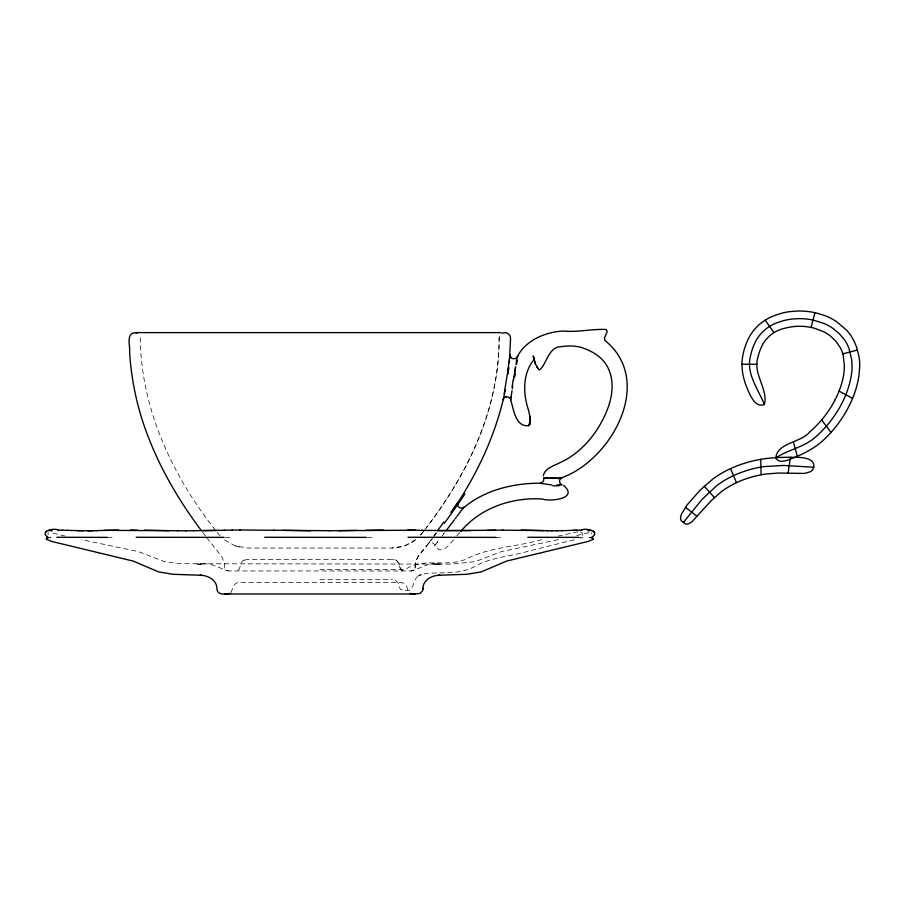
<?xml version="1.0" encoding="UTF-8"?>
<svg xmlns="http://www.w3.org/2000/svg" width="905" height="905" viewBox="0 0 905 905"><rect width="100%" height="100%" fill="white"/><g stroke="black" fill="none" stroke-linecap="round" stroke-linejoin="round"><path stroke-width="0.68" stroke-dasharray="4.53 3.39" d="M206.736 537.627L222.019 556.971L224.293 563.204L224.87 568.578L226.94 570.648L228.422 570.942L411.413 570.942L414.117 569.822L414.943 568.578L415.519 563.204L417.793 556.971L433.088 537.627M499.56 336.151L499.119 338.334A247.506 247.506 0 0 1 496.902 371.367C489.164 429.094 461.29 482.195 426.187 527.932M48.248 532.875L47.976 534.866M231.08 592.605C232.676 588.352 233.66 582.096 239.825 582.379L399.976 582.379C404.852 582.3 407.861 586.859 407.872 591.338M428.71 543.147L429.411 542.129M429.366 542.197L430.701 540.251M430.52 540.511L431.176 539.572M433.721 535.964L435.509 533.486M435.101 534.041L436.131 532.626M441.878 536.258L443.846 533.645M443.767 533.758L444.536 532.74M433.88 536.597L437.047 532.445M423.551 531.292L421.832 533.531A38.134 38.134 0 0 1 419.796 535.907M424.4 530.172C467.206 475.544 499.322 408.958 499.119 338.334A5.724 5.724 0 0 1 500.375 334.771M437.183 542.536L437.873 541.62L436.436 543.475M423.28 531.665L419.694 535.952M453.518 539.934C449.615 543.86 445.464 550.93 439.049 549.708L435.678 547.073L434.751 545.319A3.812 3.812 0 0 0 428.11 544.007L419.705 554.245A19.062 19.062 0 0 0 415.237 566.519M436.233 543.724L435.022 545.025M456.901 535.839L459.672 532.615M435.825 544.177L435.271 544.765M417.578 576.406C411.594 581.881 414.66 593.816 402.657 590.037A3.767 3.767 0 0 1 400.214 588.951L399.207 586.587A6.901 6.901 0 0 0 392.306 579.698M415.78 539.64L404.558 545.896L391.775 548.057L247.925 548.057L235.266 545.896L224.033 539.64M244.542 560.082C238.649 561.451 241.963 570.342 236.047 570.942M590.445 537.174L589.2 537.751L590.456 537.909M588.838 532.728L574.63 536.065M574.245 539.799L529.459 550.885C511.336 556.36 491.528 557.028 474.786 566.451C459.084 575.342 440.452 571.462 423.404 574.008M541.609 539.708C517.23 546.858 490.634 546.88 467.659 558.385C449.05 567.842 426.606 557.876 408.46 567.514A10.34 10.34 0 0 1 402.578 569.347L319.906 569.347M558.034 536.122L578.567 531.631M558.283 539.64L501.551 551.564L475.283 561.609L451.991 564.12L179.235 563.725L164.518 561.609L138.25 551.564L81.529 539.64M244.565 560.082L247.461 559.494L392.351 559.494C400.723 558.543 397.499 569.845 403.788 570.942A3.812 3.812 0 0 1 399.976 567.118A7.625 7.625 0 0 0 392.351 559.494M591.463 537.468L589.2 537.751M49.741 537.853L50.601 537.751L49.956 537.525M436.798 564.053C427.714 562.559 420.056 568.815 411.334 570.942A3.812 3.812 0 0 0 415.237 567.118M108.668 537.344L112.05 537.276M578.589 537.366L582.944 537.276M196.804 564.166L203.761 564.053M225.334 537.355L231.759 537.276M496.008 537.366L503.633 537.276M367.498 537.355L375.089 537.276M434.615 564.166L442.206 564.12M235.266 545.896L239.418 547.095M319.906 579.698L392.306 579.698M197.607 564.12L205.197 564.166M436.052 564.053L442.998 564.166M203.003 564.053C212.087 562.559 219.757 568.815 228.467 570.942M50.601 537.751L49.764 537.66M65.171 536.065L50.974 532.728M220.13 535.952L216.272 531.292M215.413 530.172C171.848 475.012 140.445 407.442 140.275 336.151M202.777 532.445L205.944 536.597M591.553 532.875L591.87 534.165M580.58 531.823A3.405 3.405 0 0 1 580.218 538.317M415.169 540.127A38.134 38.134 0 0 1 391.888 548.057"/><path stroke-width="1.36" d="M534.55 358.957C522.343 373.03 522.864 393.833 528.656 410.599C529.312 415.169 532.219 421.594 528.509 425.644C515.194 427.137 513.599 408.596 510.511 399.229A3.812 3.812 0 0 0 510.058 398.37L507.92 396.876A3.812 3.812 0 0 0 503.225 399.682L503.271 399.433M509.357 362.622L510.556 338.334A5.724 5.724 0 0 0 501.981 333.379M528.509 425.644L529.776 423.913L530.206 418.268L529.889 423.608L528.509 425.644L530.307 421.13M422.861 589.098C422.669 580.15 431.685 575.309 439.638 575.252L438.608 575.252L466.946 574.29L481.256 571.892L506.495 561.123L587.696 541.541L593.341 539.346L592.142 537.502M509.741 356.842L509.9 355.744M510.692 399.716L510.816 398.788M509.764 356.717L507.863 370.122M512.75 385.473L512.287 388.822M813.731 467.24C815.179 458.745 803.844 457.545 797.848 457.364C786.943 457.104 775.992 457.319 765.166 458.677A113.023 113.023 0 0 0 761.739 459.174A124.257 124.257 0 0 0 735.969 466.279A104.313 104.313 0 0 0 712.608 479.175L699.712 490.589L687.189 504.809L681.284 514.425L680.492 517.977L681.148 520.714L686.024 524.233L688.705 523.746L691.906 521.812L711.217 500.657L721.421 491.63A89.188 89.188 0 0 1 742.179 480.227A110.32 110.32 0 0 1 765.098 474.084L778.436 473.032L804.477 473.428L810.699 471.641L812.814 469.74L813.731 467.24L783.64 465.453L763.413 466.629A117.322 117.322 0 0 0 739.068 473.247A96.745 96.745 0 0 0 717.009 485.397L702.223 499.198L683.241 522.615M511.065 397.08L512.015 390.666M510.805 398.924L511.099 396.831M517.151 357.011C525.341 340.438 545.33 331.852 563.453 331.026C577.741 332.474 591.949 328.786 606.112 329.477C609.008 331.547 604.676 335.732 604.551 338.176L604.71 340.291C655.152 380.643 611.938 459.627 561.858 477.704A3.812 3.812 0 0 0 562.084 484.831L561.304 484.865M507.252 374.297L504.153 394.139M788.097 473.134L790.438 457.263M513.576 379.749L514.119 376.231M516.02 364.477L517.027 357.034A3.812 3.812 0 0 1 513.384 358.731L512.207 358.391A3.812 3.812 0 0 1 510.725 357.136L510.092 355.62A3.812 3.812 0 0 1 510.035 354.703M530.206 418.268L529.866 423.676L529.878 416.074M516.551 360.982L516.755 359.67M514.051 376.638L515.556 367.373M515.646 366.853L514.877 371.457M504.877 392.306L505.375 389.614M543.26 475.804C544.98 467.647 554.889 465.645 561.202 462.059C574.799 455.781 585.897 445.215 594.63 433.201C607.877 414.004 619.801 385.983 605.886 364.07C600.694 356.468 592.651 351.581 584.166 348.459C575.75 344.986 566.27 345.823 557.469 347.147C547.797 350.789 546.711 363.086 539.889 369.749L538.95 369.817L538.011 368.267M504.56 393.664C495.499 435.588 476.675 474.921 452.805 510.386M811.129 327.44L814.907 312.655M529.866 423.676L529.346 424.75M47.773 538.192L46.46 539.346L52.117 541.541L133.318 561.123L158.556 571.892L172.855 574.29L201.204 575.252L200.175 575.252C208.127 575.309 217.132 580.15 216.951 589.098C216.985 593.126 221.363 594.642 224.757 593.985L415.044 593.985L420.463 593.318L422.601 590.603M592.04 538.192L593.341 539.346L592.549 537.864M46.449 538.724L46.46 539.346M593.341 539.346L593.363 538.724M775.8 457.964C788.402 449.389 805.145 447.138 816.514 436.12A113.374 113.374 0 0 0 844.071 398.845A95.002 95.002 0 0 0 851.107 376.604L851.582 373.72A54.922 54.922 0 0 0 851.594 359.228L848.788 347.848A39.311 39.311 0 0 0 844.806 340.246L839.184 333.549L832.362 327.995A49.108 49.108 0 0 0 824.783 323.775L813.629 320.189A65.635 65.635 0 0 0 799.194 318.639L793.323 318.922A60.42 60.42 0 0 0 779.115 322.033C767.893 325.449 758.469 333.866 754.057 344.76A52.252 52.252 0 0 0 750.539 355.823C745.777 373.72 758.22 388.935 764.363 404.58C754.385 407.94 749.928 394.365 746.795 387.453C742.688 377.181 740.607 365.812 742.971 354.862A60.94 60.94 0 0 1 746.761 342.407C751.535 330.133 761.637 320.336 773.979 315.811A64.855 64.855 0 0 1 789.726 311.637L796.287 311.082A74.719 74.719 0 0 1 815.756 312.836L825.179 315.687A58.486 58.486 0 0 1 836.673 321.716L846.673 330.268A47.399 47.399 0 0 1 853.958 340.88L856.515 346.943L858.969 356.468A56.155 56.155 0 0 1 859.75 366.152L858.89 375.96A95.579 95.579 0 0 1 852.748 397.974A119.053 119.053 0 0 1 842.046 418.155A121.949 121.949 0 0 1 823.007 440.531C814.998 447.783 805.303 452.862 795.472 457.195C789.873 458.937 779.759 465.113 775.8 457.964C777.18 442.398 801.219 442.828 809.998 431.674A105.851 105.851 0 0 0 835.202 399.614M58.531 530.149C53.848 527.332 38.485 531.721 48.35 537.468M47.252 537.864L46.562 538.656L47.66 537.502M45.997 531.642L45.567 532.366L46.472 531.077M46.766 538.407L46.37 539.018L46.822 538.305M450.882 512.321L456.086 505.148M443.857 522.027L437.545 530.681M458.009 502.513L458.134 502.332A3.812 3.812 0 0 0 463.801 507.286M456.03 505.228L457.783 502.829M456.991 516.37L462.84 508.565M463.021 508.316L463.779 507.309M456.256 517.355L455.204 518.746M446.108 530.681L454.401 519.809M764.363 404.58C768.515 388.958 752.146 373.403 758.096 356.785A43.033 43.033 0 0 1 761.388 347.135C765.494 337.633 774.239 330.676 784.284 328.379A56.992 56.992 0 0 1 802.09 326.32A56.076 56.076 0 0 1 814.704 328.3L824.319 332.011A39.153 39.153 0 0 1 830.666 336.196L836.197 341.604L840.496 347.961A32.342 32.342 0 0 1 843.166 354.998L844.342 365.247A57.592 57.592 0 0 1 842.498 380.473A93.249 93.249 0 0 1 835.225 399.625M48.904 530.771L50.533 530.059M461.098 531.031C480.713 507.682 512.275 497.117 542.197 498.994C550.421 501.947 579.189 498.61 563.555 485.419M464.503 507.038C485.521 489.809 513.327 483.236 540.059 483.168A3.812 3.812 0 0 0 543.611 478.145L544.844 477.964M418.777 575.682L421.074 574.709M505.465 397.046L506.087 396.843M591.463 537.468C601.327 531.654 585.954 527.332 581.27 530.149M543.781 478.032L547.842 478.078M842.86 353.855L857.499 350.02M229.791 593.488L224.757 593.985M500.963 332.61L134.981 332.61C125.738 333.696 130.297 345.959 129.619 351.83C130.897 374.738 135.196 397.408 142.04 419.298C154.857 459.514 175.921 496.709 201.193 530.364M587.73 530.783L588.816 530.783M560.896 477.795L561.089 477.783M559.969 477.885L556.643 478.089M50.985 530.783L52.071 530.783M560.648 484.899L558.973 484.956M104.233 530.341L169.518 530.692M96.235 530.613L118.329 530.059M581.904 530.059L561.7 530.692M572.107 530.421L576.938 530.273M558.905 484.967L556.824 485.001M107.548 537.366L56.868 537.276M96.778 530.692L87.604 530.737M578.589 537.366L527.762 537.276M224.655 530.273L201.577 530.613M217.076 530.421L193.783 530.703M495.307 530.194L437.941 530.692M486.901 530.421L502.897 530.059M224.429 530.194L232.314 530.149M556.53 530.783L562.288 530.613M357.045 530.341L329.262 530.783M338.572 530.692L415.384 530.194M365.937 530.273L383.313 530.059M502.456 530.149L543.566 530.613M224.044 537.366L136.18 537.276M496.008 537.366L408.042 537.276M232.11 530.059L240.13 530.059M366.231 537.366L264.724 537.276M470.645 530.613L422.737 530.421M92.638 530.783L77.525 530.613M551.643 530.828L557.095 530.703M239.938 529.968L273.864 530.273M185.785 530.737L194.089 530.783M329.284 530.703L282.767 530.341M137.175 333.051L134.981 332.61M741.953 364.263L757.191 364.263M552.129 478.191L548.204 478.1M177.538 530.703L186.113 530.828M547.174 530.783L552.197 530.737M310.551 530.783L273.763 530.194M177.889 530.783L144.506 530.194M130.309 530.059L137.345 530.149M407.488 530.149L422.986 530.341M521.472 530.059L547.717 530.703M83.283 530.783L67.094 530.341M545.048 477.976L547.005 478.044M57.909 530.059L62.864 530.273M62.241 530.194L67.694 530.421M548.837 478.123L548.023 478.089M551.903 484.944L541.416 483.53M415.044 593.985L410.022 593.488M589.268 530.059L590.908 530.771M541.303 483.508L540.409 483.259M839.059 391.084L852.578 398.381M685.39 507.23L697.37 516.517M534.233 357.792L533.079 356.016L535.489 364.263L537.446 367.588M704.237 486.177L714.396 497.546M593.341 531.077L594.246 532.366L593.804 531.642M821.661 419.943L831.005 432.432M765.2 320.166L774.013 332.576M536.789 366.57L537.728 368.018M510.725 357.136L510.386 356.559M730.573 468.586L736.478 482.659M534.561 360.891L535.489 364.263M793.459 442.126L797.328 456.38M760.72 459.344L761.094 474.786M530.24 418.574L530.251 421.685M422.861 588.205L422.861 590.003M559.154 485.668A14.661 2.624 3.7 0 1 552.774 485.804M557.209 478.236A12.319 1.663 0.7 0 1 552.231 478.372M464.876 493.983A42.942 1.414 -54 0 1 444.378 523.214M508.678 367.803A33.824 1.833 -81.3 0 1 507.716 374.455M517.094 360.756A16.81 1.448 -78.3 0 1 516.653 364.172M514.73 376.842A38.983 1.753 -81.1 0 1 515.273 373.426M512.128 387.012A30.306 1.934 -81.4 0 1 513.146 379.829M555.285 478.01A11.595 1.12 0.5 0 1 550.647 478.032M561.892 478.1A11.573 1.516 0.9 0 1 557.684 478.598M517.536 355.857A18.688 1.222 -79.1 0 1 517.784 356.898M508.734 367.34A32.727 1.663 -81.3 0 1 507.886 373.324"/></g></svg>
